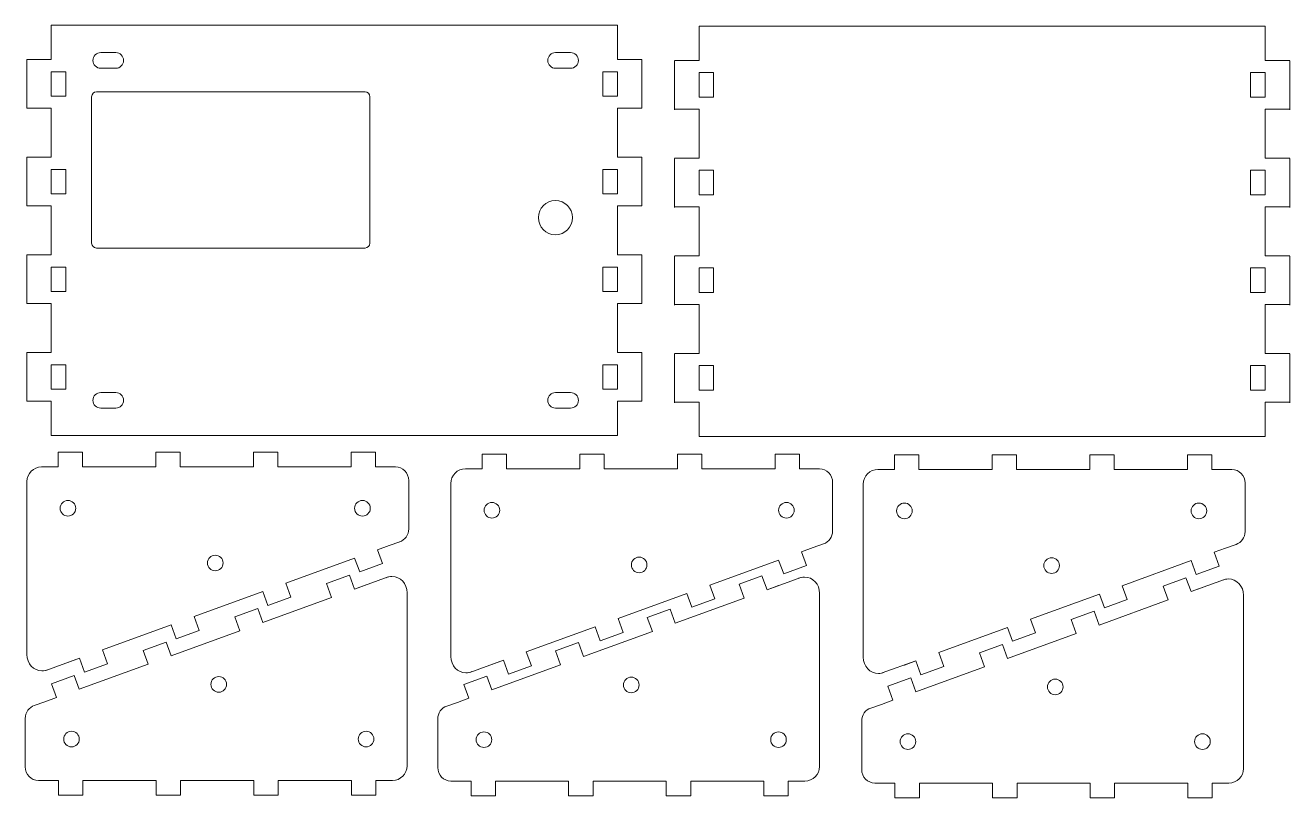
# Model space of a CAD drawing. Header units: centimetres. Extents: x -12.9 to 13, y -16.6 to 16.8.
# Drawn here: x -12.93 to 12.97, y -16.56 to -0.74 of the extents above; entities that cross this region are included whole.
import ezdxf

# ---------------------------------------------------------------- set-up
doc = ezdxf.new("R2010")
doc.units = ezdxf.units.CM
doc.header["$MEASUREMENT"] = 0
doc.layers.add('Layer 1', color=7, linetype='Continuous')

msp = doc.modelspace()

# ---------------------------------------------------------------- linework, layer by layer
at = {"layer": 'Layer 1', "color": 250, "lineweight": 20}
for points in [[(-12.40242, -2.19224), (-12.10242, -2.19224), (-12.10242, -1.69224), (-12.40242, -1.69224), (-12.40242, -2.19224)], [(-1.10242, -2.19224), (-0.80242, -2.19224), (-0.80242, -1.69224), (-1.10242, -1.69224), (-1.10242, -2.19224)], [(0.86543, -2.21224), (1.16543, -2.21224), (1.16543, -1.71224), (0.86543, -1.71224), (0.86543, -2.21224)], [(12.16543, -2.21224), (12.46543, -2.21224), (12.46543, -1.71224), (12.16543, -1.71224), (12.16543, -2.21224)], [(-12.40242, -4.19224), (-12.10242, -4.19224), (-12.10242, -3.69224), (-12.40242, -3.69224), (-12.40242, -4.19224)], [(-1.10242, -4.19224), (-0.80242, -4.19224), (-0.80242, -3.69224), (-1.10242, -3.69224), (-1.10242, -4.19224)], [(0.86543, -4.21224), (1.16543, -4.21224), (1.16543, -3.71224), (0.86543, -3.71224), (0.86543, -4.21224)], [(12.16543, -4.21224), (12.46543, -4.21224), (12.46543, -3.71224), (12.16543, -3.71224), (12.16543, -4.21224)], [(-12.40242, -6.19224), (-12.10242, -6.19224), (-12.10242, -5.69224), (-12.40242, -5.69224), (-12.40242, -6.19224)], [(-1.10242, -6.19224), (-0.80242, -6.19224), (-0.80242, -5.69224), (-1.10242, -5.69224), (-1.10242, -6.19224)], [(0.86543, -6.21224), (1.16543, -6.21224), (1.16543, -5.71224), (0.86543, -5.71224), (0.86543, -6.21224)], [(12.16543, -6.21224), (12.46543, -6.21224), (12.46543, -5.71224), (12.16543, -5.71224), (12.16543, -6.21224)], [(-12.40242, -8.19224), (-12.10242, -8.19224), (-12.10242, -7.69224), (-12.40242, -7.69224), (-12.40242, -8.19224)], [(-1.10242, -8.19224), (-0.80242, -8.19224), (-0.80242, -7.69224), (-1.10242, -7.69224), (-1.10242, -8.19224)], [(0.86543, -8.21224), (1.16543, -8.21224), (1.16543, -7.71224), (0.86543, -7.71224), (0.86543, -8.21224)], [(12.16543, -8.21224), (12.46543, -8.21224), (12.46543, -7.71224), (12.16543, -7.71224), (12.16543, -8.21224)]]:
    msp.add_lwpolyline(points, close=True, dxfattribs=at)
for centre, major_axis in [((-2.07523, -4.68019), (0, 0.35)), ((-8.97134, -14.23886), (0, 0.16)), ((-0.5225, -14.25136), (0, 0.16)), ((8.16194, -14.29136), (0, 0.16)), ((-11.98788, -15.35886), (0, 0.16)), ((-5.9548, -15.35886), (0, 0.16)), ((-3.53904, -15.37136), (0, 0.16)), ((2.49404, -15.37136), (0, 0.16)), ((5.1454, -15.41136), (0, 0.16)), ((11.17848, -15.41136), (0, 0.16))]:
    msp.add_ellipse(centre, major_axis=major_axis, ratio=1, dxfattribs=at)
for points, knots in [([(-12.40242, -1.44224), (-12.40242, -1.44224), (-12.40242, -0.74224), (-12.40242, -0.74224), (-12.40242, -0.74224), (-12.40242, -0.74224), (-0.80243, -0.74224), (-0.80243, -0.74224), (-0.80243, -0.74224), (-0.80243, -0.74224), (-0.80243, -1.44224), (-0.80243, -1.44224)], [0, 0, 0, 0, 0.25, 0.25, 0.25, 0.25, 0.5, 0.5, 0.5, 0.5, 1, 1, 1, 1]), ([(0.86543, -1.46224), (0.86543, -1.46224), (0.86543, -0.76224), (0.86543, -0.76224), (0.86543, -0.76224), (0.86543, -0.76224), (12.46542, -0.76224), (12.46542, -0.76224), (12.46542, -0.76224), (12.46542, -0.76224), (12.46542, -1.46224), (12.46542, -1.46224)], [0, 0, 0, 0, 0.25, 0.25, 0.25, 0.25, 0.5, 0.5, 0.5, 0.5, 1, 1, 1, 1]), ([(-11.38781, -1.62258), (-11.47618, -1.62258), (-11.54781, -1.55095), (-11.54781, -1.46258), (-11.54781, -1.46258), (-11.54781, -1.37421), (-11.47618, -1.30258), (-11.38781, -1.30258)], [0, 0, 0, 0, 0.33333333, 0.33333333, 0.33333333, 0.33333333, 1, 1, 1, 1]), ([(-11.08084, -1.30258), (-10.99247, -1.30258), (-10.92084, -1.37421), (-10.92084, -1.46258), (-10.92084, -1.46258), (-10.92084, -1.55095), (-10.99247, -1.62258), (-11.08084, -1.62258)], [0, 0, 0, 0, 0.33333333, 0.33333333, 0.33333333, 0.33333333, 1, 1, 1, 1]), ([(-2.07312, -1.62258), (-2.16149, -1.62258), (-2.23312, -1.55095), (-2.23312, -1.46258), (-2.23312, -1.46258), (-2.23312, -1.37421), (-2.16149, -1.30258), (-2.07312, -1.30258)], [0, 0, 0, 0, 0.33333333, 0.33333333, 0.33333333, 0.33333333, 1, 1, 1, 1]), ([(-1.76615, -1.30258), (-1.67778, -1.30258), (-1.60615, -1.37421), (-1.60615, -1.46258), (-1.60615, -1.46258), (-1.60615, -1.55095), (-1.67778, -1.62258), (-1.76615, -1.62258)], [0, 0, 0, 0, 0.33333333, 0.33333333, 0.33333333, 0.33333333, 1, 1, 1, 1]), ([(-11.47551, -2.10366), (-11.47551, -2.10366), (-5.97581, -2.10366), (-5.97581, -2.10366), (-5.97581, -2.10366), (-5.92072, -2.10366), (-5.87566, -2.14872), (-5.87566, -2.20381), (-5.87566, -2.20381), (-5.87566, -2.20381), (-5.87566, -5.20351), (-5.87566, -5.20351), (-5.87566, -5.20351), (-5.87566, -5.2586), (-5.92072, -5.30366), (-5.97581, -5.30366), (-5.97581, -5.30366), (-5.97581, -5.30366), (-11.47551, -5.30366), (-11.47551, -5.30366), (-11.47551, -5.30366), (-11.5306, -5.30366), (-11.57566, -5.2586), (-11.57566, -5.20351), (-11.57566, -5.20351), (-11.57566, -5.20351), (-11.57566, -2.20381), (-11.57566, -2.20381), (-11.57566, -2.20381), (-11.57566, -2.14872), (-11.5306, -2.10366), (-11.47551, -2.10366)], [0, 0, 0, 0, 0.11111111, 0.11111111, 0.11111111, 0.11111111, 0.22222222, 0.22222222, 0.22222222, 0.22222222, 0.33333333, 0.33333333, 0.33333333, 0.33333333, 0.44444444, 0.44444444, 0.44444444, 0.44444444, 0.55555556, 0.55555556, 0.55555556, 0.55555556, 0.66666667, 0.66666667, 0.66666667, 0.66666667, 0.77777778, 0.77777778, 0.77777778, 0.77777778, 1, 1, 1, 1]), ([(-11.38779, -8.58238), (-11.47616, -8.58238), (-11.54779, -8.51075), (-11.54779, -8.42238), (-11.54779, -8.42238), (-11.54779, -8.33401), (-11.47616, -8.26238), (-11.38779, -8.26238)], [0, 0, 0, 0, 0.33333333, 0.33333333, 0.33333333, 0.33333333, 1, 1, 1, 1]), ([(-11.08082, -8.26238), (-10.99245, -8.26238), (-10.92082, -8.33401), (-10.92082, -8.42238), (-10.92082, -8.42238), (-10.92082, -8.51075), (-10.99245, -8.58238), (-11.08082, -8.58238)], [0, 0, 0, 0, 0.33333333, 0.33333333, 0.33333333, 0.33333333, 1, 1, 1, 1]), ([(-2.07312, -8.58238), (-2.16149, -8.58238), (-2.23312, -8.51075), (-2.23312, -8.42238), (-2.23312, -8.42238), (-2.23312, -8.33401), (-2.16149, -8.26238), (-2.07312, -8.26238)], [0, 0, 0, 0, 0.33333333, 0.33333333, 0.33333333, 0.33333333, 1, 1, 1, 1]), ([(-1.76615, -8.26238), (-1.67778, -8.26238), (-1.60615, -8.33401), (-1.60615, -8.42238), (-1.60615, -8.42238), (-1.60615, -8.51075), (-1.67778, -8.58238), (-1.76615, -8.58238)], [0, 0, 0, 0, 0.33333333, 0.33333333, 0.33333333, 0.33333333, 1, 1, 1, 1]), ([(-0.80243, -8.44224), (-0.80243, -8.44224), (-0.80243, -9.14224), (-0.80243, -9.14224), (-0.80243, -9.14224), (-0.80243, -9.14224), (-12.40242, -9.14224), (-12.40242, -9.14224), (-12.40242, -9.14224), (-12.40242, -9.14224), (-12.40242, -8.44224), (-12.40242, -8.44224)], [0, 0, 0, 0, 0.25, 0.25, 0.25, 0.25, 0.5, 0.5, 0.5, 0.5, 1, 1, 1, 1]), ([(12.46542, -8.46224), (12.46542, -8.46224), (12.46542, -9.16224), (12.46542, -9.16224), (12.46542, -9.16224), (12.46542, -9.16224), (0.86543, -9.16224), (0.86543, -9.16224), (0.86543, -9.16224), (0.86543, -9.16224), (0.86543, -8.46224), (0.86543, -8.46224)], [0, 0, 0, 0, 0.25, 0.25, 0.25, 0.25, 0.5, 0.5, 0.5, 0.5, 1, 1, 1, 1]), ([(-12.90241, -13.49032), (-12.90241, -13.49032), (-12.90241, -10.08484), (-12.90241, -10.08484), (-12.90241, -10.08484), (-12.90241, -9.91984), (-12.76741, -9.78484), (-12.60241, -9.78484), (-12.60241, -9.78484), (-12.60241, -9.78484), (-12.26214, -9.78484), (-12.26214, -9.78484)], [0, 0, 0, 0, 0.25, 0.25, 0.25, 0.25, 0.5, 0.5, 0.5, 0.5, 1, 1, 1, 1]), ([(-5.51363, -9.78551), (-5.51363, -9.78551), (-5.35041, -9.78551), (-5.35041, -9.78551), (-5.35041, -9.78551), (-5.20226, -9.78551), (-5.08105, -9.91077), (-5.08105, -10.06384), (-5.08105, -10.06384), (-5.08105, -10.06384), (-5.08105, -11.05718), (-5.08105, -11.05718), (-5.08105, -11.05718), (-5.08105, -11.17989), (-5.15895, -11.28472), (-5.26616, -11.32148)], [0, 0, 0, 0, 0.2, 0.2, 0.2, 0.2, 0.4, 0.4, 0.4, 0.4, 0.6, 0.6, 0.6, 0.6, 1, 1, 1, 1]), ([(-4.21797, -13.53032), (-4.21797, -13.53032), (-4.21797, -10.12484), (-4.21797, -10.12484), (-4.21797, -10.12484), (-4.21797, -9.95984), (-4.08297, -9.82484), (-3.91797, -9.82484), (-3.91797, -9.82484), (-3.91797, -9.82484), (-3.5777, -9.82484), (-3.5777, -9.82484)], [0, 0, 0, 0, 0.25, 0.25, 0.25, 0.25, 0.5, 0.5, 0.5, 0.5, 1, 1, 1, 1]), ([(3.17081, -9.82551), (3.17081, -9.82551), (3.33403, -9.82551), (3.33403, -9.82551), (3.33403, -9.82551), (3.48218, -9.82551), (3.60339, -9.95077), (3.60339, -10.10384), (3.60339, -10.10384), (3.60339, -10.10384), (3.60339, -11.09718), (3.60339, -11.09718), (3.60339, -11.09718), (3.60339, -11.21989), (3.52549, -11.32472), (3.41828, -11.36148)], [0, 0, 0, 0, 0.2, 0.2, 0.2, 0.2, 0.4, 0.4, 0.4, 0.4, 0.6, 0.6, 0.6, 0.6, 1, 1, 1, 1]), ([(4.23087, -13.54282), (4.23087, -13.54282), (4.23087, -10.13734), (4.23087, -10.13734), (4.23087, -10.13734), (4.23087, -9.97234), (4.36587, -9.83734), (4.53087, -9.83734), (4.53087, -9.83734), (4.53087, -9.83734), (4.87114, -9.83734), (4.87114, -9.83734)], [0, 0, 0, 0, 0.25, 0.25, 0.25, 0.25, 0.5, 0.5, 0.5, 0.5, 1, 1, 1, 1]), ([(11.61965, -9.83801), (11.61965, -9.83801), (11.78287, -9.83801), (11.78287, -9.83801), (11.78287, -9.83801), (11.93102, -9.83801), (12.05223, -9.96327), (12.05223, -10.11634), (12.05223, -10.11634), (12.05223, -10.11634), (12.05223, -11.10968), (12.05223, -11.10968), (12.05223, -11.10968), (12.05223, -11.23239), (11.97433, -11.33722), (11.86712, -11.37398)], [0, 0, 0, 0, 0.2, 0.2, 0.2, 0.2, 0.4, 0.4, 0.4, 0.4, 0.6, 0.6, 0.6, 0.6, 1, 1, 1, 1]), ([(-12.06099, -10.79326), (-12.14936, -10.79326), (-12.22099, -10.72163), (-12.22099, -10.63326), (-12.22099, -10.63326), (-12.22099, -10.54489), (-12.14936, -10.47326), (-12.06099, -10.47326), (-12.06099, -10.47326), (-11.97262, -10.47326), (-11.90099, -10.54489), (-11.90099, -10.63326), (-11.90099, -10.63326), (-11.90099, -10.72163), (-11.97262, -10.79326), (-12.06099, -10.79326)], [0, 0, 0, 0, 0.2, 0.2, 0.2, 0.2, 0.4, 0.4, 0.4, 0.4, 0.6, 0.6, 0.6, 0.6, 1, 1, 1, 1]), ([(-6.02791, -10.79326), (-6.11628, -10.79326), (-6.18791, -10.72163), (-6.18791, -10.63326), (-6.18791, -10.63326), (-6.18791, -10.54489), (-6.11628, -10.47326), (-6.02791, -10.47326), (-6.02791, -10.47326), (-5.93954, -10.47326), (-5.86791, -10.54489), (-5.86791, -10.63326), (-5.86791, -10.63326), (-5.86791, -10.72163), (-5.93954, -10.79326), (-6.02791, -10.79326)], [0, 0, 0, 0, 0.2, 0.2, 0.2, 0.2, 0.4, 0.4, 0.4, 0.4, 0.6, 0.6, 0.6, 0.6, 1, 1, 1, 1]), ([(-3.37655, -10.83326), (-3.46492, -10.83326), (-3.53655, -10.76163), (-3.53655, -10.67326), (-3.53655, -10.67326), (-3.53655, -10.58489), (-3.46492, -10.51326), (-3.37655, -10.51326), (-3.37655, -10.51326), (-3.28818, -10.51326), (-3.21655, -10.58489), (-3.21655, -10.67326), (-3.21655, -10.67326), (-3.21655, -10.76163), (-3.28818, -10.83326), (-3.37655, -10.83326)], [0, 0, 0, 0, 0.2, 0.2, 0.2, 0.2, 0.4, 0.4, 0.4, 0.4, 0.6, 0.6, 0.6, 0.6, 1, 1, 1, 1]), ([(2.65653, -10.83326), (2.56816, -10.83326), (2.49653, -10.76163), (2.49653, -10.67326), (2.49653, -10.67326), (2.49653, -10.58489), (2.56816, -10.51326), (2.65653, -10.51326), (2.65653, -10.51326), (2.7449, -10.51326), (2.81653, -10.58489), (2.81653, -10.67326), (2.81653, -10.67326), (2.81653, -10.76163), (2.7449, -10.83326), (2.65653, -10.83326)], [0, 0, 0, 0, 0.2, 0.2, 0.2, 0.2, 0.4, 0.4, 0.4, 0.4, 0.6, 0.6, 0.6, 0.6, 1, 1, 1, 1]), ([(5.07229, -10.84576), (4.98392, -10.84576), (4.91229, -10.77413), (4.91229, -10.68576), (4.91229, -10.68576), (4.91229, -10.59739), (4.98392, -10.52576), (5.07229, -10.52576), (5.07229, -10.52576), (5.16066, -10.52576), (5.23229, -10.59739), (5.23229, -10.68576), (5.23229, -10.68576), (5.23229, -10.77413), (5.16066, -10.84576), (5.07229, -10.84576)], [0, 0, 0, 0, 0.2, 0.2, 0.2, 0.2, 0.4, 0.4, 0.4, 0.4, 0.6, 0.6, 0.6, 0.6, 1, 1, 1, 1]), ([(11.10537, -10.84576), (11.017, -10.84576), (10.94537, -10.77413), (10.94537, -10.68576), (10.94537, -10.68576), (10.94537, -10.59739), (11.017, -10.52576), (11.10537, -10.52576), (11.10537, -10.52576), (11.19374, -10.52576), (11.26537, -10.59739), (11.26537, -10.68576), (11.26537, -10.68576), (11.26537, -10.77413), (11.19374, -10.84576), (11.10537, -10.84576)], [0, 0, 0, 0, 0.2, 0.2, 0.2, 0.2, 0.4, 0.4, 0.4, 0.4, 0.6, 0.6, 0.6, 0.6, 1, 1, 1, 1]), ([(-9.04445, -11.91326), (-9.13282, -11.91326), (-9.20445, -11.84163), (-9.20445, -11.75326), (-9.20445, -11.75326), (-9.20445, -11.66489), (-9.13282, -11.59326), (-9.04445, -11.59326), (-9.04445, -11.59326), (-8.95608, -11.59326), (-8.88445, -11.66489), (-8.88445, -11.75326), (-8.88445, -11.75326), (-8.88445, -11.84163), (-8.95608, -11.91326), (-9.04445, -11.91326)], [0, 0, 0, 0, 0.2, 0.2, 0.2, 0.2, 0.4, 0.4, 0.4, 0.4, 0.6, 0.6, 0.6, 0.6, 1, 1, 1, 1]), ([(-0.36001, -11.95326), (-0.44838, -11.95326), (-0.52001, -11.88163), (-0.52001, -11.79326), (-0.52001, -11.79326), (-0.52001, -11.70489), (-0.44838, -11.63326), (-0.36001, -11.63326), (-0.36001, -11.63326), (-0.27164, -11.63326), (-0.20001, -11.70489), (-0.20001, -11.79326), (-0.20001, -11.79326), (-0.20001, -11.88163), (-0.27164, -11.95326), (-0.36001, -11.95326)], [0, 0, 0, 0, 0.2, 0.2, 0.2, 0.2, 0.4, 0.4, 0.4, 0.4, 0.6, 0.6, 0.6, 0.6, 1, 1, 1, 1]), ([(8.08883, -11.96576), (8.00046, -11.96576), (7.92883, -11.89413), (7.92883, -11.80576), (7.92883, -11.80576), (7.92883, -11.71739), (8.00046, -11.64576), (8.08883, -11.64576), (8.08883, -11.64576), (8.1772, -11.64576), (8.24883, -11.71739), (8.24883, -11.80576), (8.24883, -11.80576), (8.24883, -11.89413), (8.1772, -11.96576), (8.08883, -11.96576)], [0, 0, 0, 0, 0.2, 0.2, 0.2, 0.2, 0.4, 0.4, 0.4, 0.4, 0.6, 0.6, 0.6, 0.6, 1, 1, 1, 1]), ([(-5.5432, -12.05407), (-5.50633, -12.03743), (-5.46583, -12.02823), (-5.42334, -12.02823), (-5.42334, -12.02823), (-5.25214, -12.02823), (-5.11336, -12.17748), (-5.11336, -12.3616), (-5.11336, -12.3616), (-5.11336, -12.36288), (-5.11337, -12.36416), (-5.11338, -12.36543)], [0, 0, 0, 0, 0.25, 0.25, 0.25, 0.25, 0.5, 0.5, 0.5, 0.5, 1, 1, 1, 1]), ([(2.90564, -12.06657), (2.94251, -12.04993), (2.98301, -12.04073), (3.0255, -12.04073), (3.0255, -12.04073), (3.1967, -12.04073), (3.33548, -12.18998), (3.33548, -12.3741), (3.33548, -12.3741), (3.33548, -12.37538), (3.33547, -12.37666), (3.33546, -12.37793)], [0, 0, 0, 0, 0.25, 0.25, 0.25, 0.25, 0.5, 0.5, 0.5, 0.5, 1, 1, 1, 1]), ([(11.59008, -12.10657), (11.62695, -12.08993), (11.66745, -12.08073), (11.70994, -12.08073), (11.70994, -12.08073), (11.88114, -12.08073), (12.01992, -12.22998), (12.01992, -12.4141), (12.01992, -12.4141), (12.01992, -12.41538), (12.01991, -12.41666), (12.0199, -12.41793)], [0, 0, 0, 0, 0.25, 0.25, 0.25, 0.25, 0.5, 0.5, 0.5, 0.5, 1, 1, 1, 1]), ([(-5.11338, -12.5018), (-5.11338, -12.5018), (-5.11338, -15.90728), (-5.11338, -15.90728), (-5.11338, -15.90728), (-5.11338, -16.07228), (-5.24838, -16.20728), (-5.41338, -16.20728), (-5.41338, -16.20728), (-5.41338, -16.20728), (-5.75365, -16.20728), (-5.75365, -16.20728)], [0, 0, 0, 0, 0.25, 0.25, 0.25, 0.25, 0.5, 0.5, 0.5, 0.5, 1, 1, 1, 1]), ([(3.33546, -12.5143), (3.33546, -12.5143), (3.33546, -15.91978), (3.33546, -15.91978), (3.33546, -15.91978), (3.33546, -16.08478), (3.20046, -16.21978), (3.03546, -16.21978), (3.03546, -16.21978), (3.03546, -16.21978), (2.69519, -16.21978), (2.69519, -16.21978)], [0, 0, 0, 0, 0.25, 0.25, 0.25, 0.25, 0.5, 0.5, 0.5, 0.5, 1, 1, 1, 1]), ([(12.0199, -12.5543), (12.0199, -12.5543), (12.0199, -15.95978), (12.0199, -15.95978), (12.0199, -15.95978), (12.0199, -16.12478), (11.8849, -16.25978), (11.7199, -16.25978), (11.7199, -16.25978), (11.7199, -16.25978), (11.37963, -16.25978), (11.37963, -16.25978)], [0, 0, 0, 0, 0.25, 0.25, 0.25, 0.25, 0.5, 0.5, 0.5, 0.5, 1, 1, 1, 1]), ([(-12.47259, -13.93805), (-12.50946, -13.95469), (-12.54996, -13.96389), (-12.59245, -13.96389), (-12.59245, -13.96389), (-12.76365, -13.96389), (-12.90243, -13.81464), (-12.90243, -13.63052), (-12.90243, -13.63052), (-12.90243, -13.62924), (-12.90242, -13.62796), (-12.90241, -13.62669)], [0, 0, 0, 0, 0.25, 0.25, 0.25, 0.25, 0.5, 0.5, 0.5, 0.5, 1, 1, 1, 1]), ([(-3.78815, -13.97805), (-3.82502, -13.99469), (-3.86552, -14.00389), (-3.90801, -14.00389), (-3.90801, -14.00389), (-4.07921, -14.00389), (-4.21799, -13.85464), (-4.21799, -13.67052), (-4.21799, -13.67052), (-4.21799, -13.66924), (-4.21798, -13.66796), (-4.21797, -13.66669)], [0, 0, 0, 0, 0.25, 0.25, 0.25, 0.25, 0.5, 0.5, 0.5, 0.5, 1, 1, 1, 1]), ([(4.66069, -13.99055), (4.62382, -14.00719), (4.58332, -14.01639), (4.54083, -14.01639), (4.54083, -14.01639), (4.36963, -14.01639), (4.23085, -13.86714), (4.23085, -13.68302), (4.23085, -13.68302), (4.23085, -13.68174), (4.23086, -13.68046), (4.23087, -13.67919)], [0, 0, 0, 0, 0.25, 0.25, 0.25, 0.25, 0.5, 0.5, 0.5, 0.5, 1, 1, 1, 1]), ([(-12.50216, -16.20661), (-12.50216, -16.20661), (-12.66538, -16.20661), (-12.66538, -16.20661), (-12.66538, -16.20661), (-12.81353, -16.20661), (-12.93474, -16.08135), (-12.93474, -15.92828), (-12.93474, -15.92828), (-12.93474, -15.92828), (-12.93474, -14.93494), (-12.93474, -14.93494), (-12.93474, -14.93494), (-12.93474, -14.81223), (-12.85684, -14.7074), (-12.74963, -14.67064)], [0, 0, 0, 0, 0.2, 0.2, 0.2, 0.2, 0.4, 0.4, 0.4, 0.4, 0.6, 0.6, 0.6, 0.6, 1, 1, 1, 1]), ([(-4.05332, -16.21911), (-4.05332, -16.21911), (-4.21654, -16.21911), (-4.21654, -16.21911), (-4.21654, -16.21911), (-4.36469, -16.21911), (-4.4859, -16.09385), (-4.4859, -15.94078), (-4.4859, -15.94078), (-4.4859, -15.94078), (-4.4859, -14.94744), (-4.4859, -14.94744), (-4.4859, -14.94744), (-4.4859, -14.82473), (-4.408, -14.7199), (-4.30079, -14.68314)], [0, 0, 0, 0, 0.2, 0.2, 0.2, 0.2, 0.4, 0.4, 0.4, 0.4, 0.6, 0.6, 0.6, 0.6, 1, 1, 1, 1]), ([(4.63112, -16.25911), (4.63112, -16.25911), (4.4679, -16.25911), (4.4679, -16.25911), (4.4679, -16.25911), (4.31975, -16.25911), (4.19854, -16.13385), (4.19854, -15.98078), (4.19854, -15.98078), (4.19854, -15.98078), (4.19854, -14.98744), (4.19854, -14.98744), (4.19854, -14.98744), (4.19854, -14.86473), (4.27644, -14.7599), (4.38365, -14.72314)], [0, 0, 0, 0, 0.2, 0.2, 0.2, 0.2, 0.4, 0.4, 0.4, 0.4, 0.6, 0.6, 0.6, 0.6, 1, 1, 1, 1])]:
    msp.add_open_spline(points, degree=3, knots=knots, dxfattribs=at)
for points in [[(-12.90243, -2.44224), (-12.90243, -2.44224), (-12.90243, -1.44224), (-12.90243, -1.44224)], [(-12.90243, -1.44224), (-12.90243, -1.44224), (-12.40242, -1.44224), (-12.40242, -1.44224)], [(-11.38781, -1.30258), (-11.38781, -1.30258), (-11.08084, -1.30258), (-11.08084, -1.30258)], [(-2.07312, -1.30258), (-2.07312, -1.30258), (-1.76615, -1.30258), (-1.76615, -1.30258)], [(-0.80243, -1.44224), (-0.80243, -1.44224), (-0.30243, -1.44224), (-0.30243, -1.44224)], [(-0.30243, -1.44224), (-0.30243, -1.44224), (-0.30243, -2.44224), (-0.30243, -2.44224)], [(0.36542, -1.46224), (0.36542, -1.46224), (0.86543, -1.46224), (0.86543, -1.46224)], [(0.36542, -2.47224), (0.36542, -2.47224), (0.36542, -1.47224), (0.36542, -1.47224)], [(12.46542, -1.46224), (12.46542, -1.46224), (12.96542, -1.46224), (12.96542, -1.46224)], [(12.96542, -1.47224), (12.96542, -1.47224), (12.96542, -2.47224), (12.96542, -2.47224)], [(-11.38781, -1.62258), (-11.38781, -1.62258), (-11.08084, -1.62258), (-11.08084, -1.62258)], [(-2.07312, -1.62258), (-2.07312, -1.62258), (-1.76615, -1.62258), (-1.76615, -1.62258)], [(-12.90243, -2.44224), (-12.90243, -2.44224), (-12.40242, -2.44224), (-12.40242, -2.44224)], [(-12.40242, -3.44224), (-12.40242, -3.44224), (-12.40242, -2.44224), (-12.40242, -2.44224)], [(-0.80243, -2.44224), (-0.80243, -2.44224), (-0.80243, -3.44224), (-0.80243, -3.44224)], [(-0.80243, -2.44224), (-0.80243, -2.44224), (-0.30243, -2.44224), (-0.30243, -2.44224)], [(0.36542, -2.46224), (0.36542, -2.46224), (0.86543, -2.46224), (0.86543, -2.46224)], [(0.86543, -3.46224), (0.86543, -3.46224), (0.86543, -2.46224), (0.86543, -2.46224)], [(12.46542, -2.46224), (12.46542, -2.46224), (12.46542, -3.46224), (12.46542, -3.46224)], [(12.46542, -2.46224), (12.46542, -2.46224), (12.96542, -2.46224), (12.96542, -2.46224)], [(-12.90243, -4.44224), (-12.90243, -4.44224), (-12.90243, -3.44224), (-12.90243, -3.44224)], [(-12.90243, -3.44224), (-12.90243, -3.44224), (-12.40242, -3.44224), (-12.40242, -3.44224)], [(-0.80243, -3.44224), (-0.80243, -3.44224), (-0.30243, -3.44224), (-0.30243, -3.44224)], [(-0.30243, -3.44224), (-0.30243, -3.44224), (-0.30243, -4.44224), (-0.30243, -4.44224)], [(0.36542, -3.46224), (0.36542, -3.46224), (0.86543, -3.46224), (0.86543, -3.46224)], [(0.36542, -4.47224), (0.36542, -4.47224), (0.36542, -3.47224), (0.36542, -3.47224)], [(12.46542, -3.46224), (12.46542, -3.46224), (12.96542, -3.46224), (12.96542, -3.46224)], [(12.96542, -3.47224), (12.96542, -3.47224), (12.96542, -4.47224), (12.96542, -4.47224)], [(-12.90243, -4.44224), (-12.90243, -4.44224), (-12.40242, -4.44224), (-12.40242, -4.44224)], [(-12.40242, -5.44224), (-12.40242, -5.44224), (-12.40242, -4.44224), (-12.40242, -4.44224)], [(-0.80243, -4.44224), (-0.80243, -4.44224), (-0.80243, -5.44224), (-0.80243, -5.44224)], [(-0.80243, -4.44224), (-0.80243, -4.44224), (-0.30243, -4.44224), (-0.30243, -4.44224)], [(0.36542, -4.46224), (0.36542, -4.46224), (0.86543, -4.46224), (0.86543, -4.46224)], [(0.86543, -5.46224), (0.86543, -5.46224), (0.86543, -4.46224), (0.86543, -4.46224)], [(12.46542, -4.46224), (12.46542, -4.46224), (12.46542, -5.46224), (12.46542, -5.46224)], [(12.46542, -4.46224), (12.46542, -4.46224), (12.96542, -4.46224), (12.96542, -4.46224)], [(-12.90243, -6.44224), (-12.90243, -6.44224), (-12.90243, -5.44224), (-12.90243, -5.44224)], [(-12.90243, -5.44224), (-12.90243, -5.44224), (-12.40242, -5.44224), (-12.40242, -5.44224)], [(-0.80243, -5.44224), (-0.80243, -5.44224), (-0.30243, -5.44224), (-0.30243, -5.44224)], [(-0.30243, -5.44224), (-0.30243, -5.44224), (-0.30243, -6.44224), (-0.30243, -6.44224)], [(0.36542, -5.46224), (0.36542, -5.46224), (0.86543, -5.46224), (0.86543, -5.46224)], [(0.36542, -6.47224), (0.36542, -6.47224), (0.36542, -5.47224), (0.36542, -5.47224)], [(12.46542, -5.46224), (12.46542, -5.46224), (12.96542, -5.46224), (12.96542, -5.46224)], [(12.96542, -5.47224), (12.96542, -5.47224), (12.96542, -6.47224), (12.96542, -6.47224)], [(-12.90243, -6.44224), (-12.90243, -6.44224), (-12.40242, -6.44224), (-12.40242, -6.44224)], [(-12.40242, -7.44224), (-12.40242, -7.44224), (-12.40242, -6.44224), (-12.40242, -6.44224)], [(-0.80243, -6.44224), (-0.80243, -6.44224), (-0.80243, -7.44224), (-0.80243, -7.44224)], [(-0.80243, -6.44224), (-0.80243, -6.44224), (-0.30243, -6.44224), (-0.30243, -6.44224)], [(0.36542, -6.46224), (0.36542, -6.46224), (0.86543, -6.46224), (0.86543, -6.46224)], [(0.86543, -7.46224), (0.86543, -7.46224), (0.86543, -6.46224), (0.86543, -6.46224)], [(12.46542, -6.46224), (12.46542, -6.46224), (12.46542, -7.46224), (12.46542, -7.46224)], [(12.46542, -6.46224), (12.46542, -6.46224), (12.96542, -6.46224), (12.96542, -6.46224)], [(-12.90243, -8.44224), (-12.90243, -8.44224), (-12.90243, -7.44224), (-12.90243, -7.44224)], [(-12.90243, -7.44224), (-12.90243, -7.44224), (-12.40242, -7.44224), (-12.40242, -7.44224)], [(-0.80243, -7.44224), (-0.80243, -7.44224), (-0.30243, -7.44224), (-0.30243, -7.44224)], [(-0.30243, -7.44224), (-0.30243, -7.44224), (-0.30243, -8.44224), (-0.30243, -8.44224)], [(0.36542, -7.46224), (0.36542, -7.46224), (0.86543, -7.46224), (0.86543, -7.46224)], [(0.36542, -8.47224), (0.36542, -8.47224), (0.36542, -7.47224), (0.36542, -7.47224)], [(12.46542, -7.46224), (12.46542, -7.46224), (12.96542, -7.46224), (12.96542, -7.46224)], [(12.96542, -7.47224), (12.96542, -7.47224), (12.96542, -8.47224), (12.96542, -8.47224)], [(-11.38779, -8.26238), (-11.38779, -8.26238), (-11.08082, -8.26238), (-11.08082, -8.26238)], [(-2.07312, -8.26238), (-2.07312, -8.26238), (-1.76615, -8.26238), (-1.76615, -8.26238)], [(-12.90243, -8.44224), (-12.90243, -8.44224), (-12.40242, -8.44224), (-12.40242, -8.44224)], [(-0.80243, -8.44224), (-0.80243, -8.44224), (-0.30243, -8.44224), (-0.30243, -8.44224)], [(0.36542, -8.46224), (0.36542, -8.46224), (0.86543, -8.46224), (0.86543, -8.46224)], [(12.46542, -8.46224), (12.46542, -8.46224), (12.96542, -8.46224), (12.96542, -8.46224)], [(-11.38779, -8.58238), (-11.38779, -8.58238), (-11.08082, -8.58238), (-11.08082, -8.58238)], [(-2.07312, -8.58238), (-2.07312, -8.58238), (-1.76615, -8.58238), (-1.76615, -8.58238)], [(-12.26214, -9.78484), (-12.26214, -9.78484), (-12.26214, -9.48484), (-12.26214, -9.48484)], [(-12.26214, -9.48484), (-12.26214, -9.48484), (-11.76214, -9.48484), (-11.76214, -9.48484)], [(-11.76214, -9.48484), (-11.76214, -9.48484), (-11.76214, -9.78484), (-11.76214, -9.78484)], [(-10.26214, -9.78484), (-10.26214, -9.78484), (-10.26214, -9.48484), (-10.26214, -9.48484)], [(-10.26214, -9.48484), (-10.26214, -9.48484), (-9.76214, -9.48484), (-9.76214, -9.48484)], [(-9.76214, -9.48484), (-9.76214, -9.48484), (-9.76214, -9.78484), (-9.76214, -9.78484)], [(-8.26214, -9.78484), (-8.26214, -9.78484), (-8.26214, -9.48484), (-8.26214, -9.48484)], [(-8.26214, -9.48484), (-8.26214, -9.48484), (-7.76214, -9.48484), (-7.76214, -9.48484)], [(-7.76214, -9.48484), (-7.76214, -9.48484), (-7.76214, -9.78484), (-7.76214, -9.78484)], [(-6.26214, -9.78484), (-6.26214, -9.78484), (-6.26214, -9.48484), (-6.26214, -9.48484)], [(-6.26214, -9.48484), (-6.26214, -9.48484), (-5.76214, -9.48484), (-5.76214, -9.48484)], [(-5.76214, -9.48484), (-5.76214, -9.48484), (-5.76214, -9.78484), (-5.76214, -9.78484)], [(-3.5777, -9.82484), (-3.5777, -9.82484), (-3.5777, -9.52484), (-3.5777, -9.52484)], [(-3.5777, -9.52484), (-3.5777, -9.52484), (-3.0777, -9.52484), (-3.0777, -9.52484)], [(-3.0777, -9.52484), (-3.0777, -9.52484), (-3.0777, -9.82484), (-3.0777, -9.82484)], [(-1.5777, -9.82484), (-1.5777, -9.82484), (-1.5777, -9.52484), (-1.5777, -9.52484)], [(-1.5777, -9.52484), (-1.5777, -9.52484), (-1.0777, -9.52484), (-1.0777, -9.52484)], [(-1.0777, -9.52484), (-1.0777, -9.52484), (-1.0777, -9.82484), (-1.0777, -9.82484)], [(0.4223, -9.82484), (0.4223, -9.82484), (0.4223, -9.52484), (0.4223, -9.52484)], [(0.4223, -9.52484), (0.4223, -9.52484), (0.9223, -9.52484), (0.9223, -9.52484)], [(0.9223, -9.52484), (0.9223, -9.52484), (0.9223, -9.82484), (0.9223, -9.82484)], [(2.4223, -9.82484), (2.4223, -9.82484), (2.4223, -9.52484), (2.4223, -9.52484)], [(2.4223, -9.52484), (2.4223, -9.52484), (2.9223, -9.52484), (2.9223, -9.52484)], [(2.9223, -9.52484), (2.9223, -9.52484), (2.9223, -9.82484), (2.9223, -9.82484)], [(4.87114, -9.83734), (4.87114, -9.83734), (4.87114, -9.53734), (4.87114, -9.53734)], [(4.87114, -9.53734), (4.87114, -9.53734), (5.37114, -9.53734), (5.37114, -9.53734)], [(5.37114, -9.53734), (5.37114, -9.53734), (5.37114, -9.83734), (5.37114, -9.83734)], [(6.87114, -9.83734), (6.87114, -9.83734), (6.87114, -9.53734), (6.87114, -9.53734)], [(6.87114, -9.53734), (6.87114, -9.53734), (7.37114, -9.53734), (7.37114, -9.53734)], [(7.37114, -9.53734), (7.37114, -9.53734), (7.37114, -9.83734), (7.37114, -9.83734)], [(8.87114, -9.83734), (8.87114, -9.83734), (8.87114, -9.53734), (8.87114, -9.53734)], [(8.87114, -9.53734), (8.87114, -9.53734), (9.37114, -9.53734), (9.37114, -9.53734)], [(9.37114, -9.53734), (9.37114, -9.53734), (9.37114, -9.83734), (9.37114, -9.83734)], [(10.87114, -9.83734), (10.87114, -9.83734), (10.87114, -9.53734), (10.87114, -9.53734)], [(10.87114, -9.53734), (10.87114, -9.53734), (11.37114, -9.53734), (11.37114, -9.53734)], [(11.37114, -9.53734), (11.37114, -9.53734), (11.37114, -9.83734), (11.37114, -9.83734)], [(-12.51214, -9.78262), (-12.51214, -9.78262), (-12.51214, -9.78484), (-12.51214, -9.78484)], [(-10.26214, -9.78484), (-10.26214, -9.78484), (-11.76214, -9.78484), (-11.76214, -9.78484)], [(-11.51214, -9.78262), (-11.51214, -9.78262), (-11.51214, -9.78484), (-11.51214, -9.78484)], [(-10.51214, -9.78262), (-10.51214, -9.78262), (-10.51214, -9.78484), (-10.51214, -9.78484)], [(-8.26214, -9.78484), (-8.26214, -9.78484), (-9.76214, -9.78484), (-9.76214, -9.78484)], [(-9.51214, -9.78262), (-9.51214, -9.78262), (-9.51214, -9.78484), (-9.51214, -9.78484)], [(-8.51214, -9.78262), (-8.51214, -9.78262), (-8.51214, -9.78484), (-8.51214, -9.78484)], [(-6.26214, -9.78484), (-6.26214, -9.78484), (-7.76214, -9.78484), (-7.76214, -9.78484)], [(-7.51214, -9.78262), (-7.51214, -9.78262), (-7.51214, -9.78484), (-7.51214, -9.78484)], [(-6.51214, -9.78262), (-6.51214, -9.78262), (-6.51214, -9.78484), (-6.51214, -9.78484)], [(-5.51214, -9.78484), (-5.51214, -9.78484), (-5.76214, -9.78484), (-5.76214, -9.78484)], [(-5.51214, -9.78262), (-5.51214, -9.78262), (-5.51214, -9.78484), (-5.51214, -9.78484)], [(-3.8277, -9.82262), (-3.8277, -9.82262), (-3.8277, -9.82484), (-3.8277, -9.82484)], [(-1.5777, -9.82484), (-1.5777, -9.82484), (-3.0777, -9.82484), (-3.0777, -9.82484)], [(-2.8277, -9.82262), (-2.8277, -9.82262), (-2.8277, -9.82484), (-2.8277, -9.82484)], [(-1.8277, -9.82262), (-1.8277, -9.82262), (-1.8277, -9.82484), (-1.8277, -9.82484)], [(0.4223, -9.82484), (0.4223, -9.82484), (-1.0777, -9.82484), (-1.0777, -9.82484)], [(-0.8277, -9.82262), (-0.8277, -9.82262), (-0.8277, -9.82484), (-0.8277, -9.82484)], [(0.1723, -9.82262), (0.1723, -9.82262), (0.1723, -9.82484), (0.1723, -9.82484)], [(2.4223, -9.82484), (2.4223, -9.82484), (0.9223, -9.82484), (0.9223, -9.82484)], [(1.1723, -9.82262), (1.1723, -9.82262), (1.1723, -9.82484), (1.1723, -9.82484)], [(2.1723, -9.82262), (2.1723, -9.82262), (2.1723, -9.82484), (2.1723, -9.82484)], [(3.1723, -9.82484), (3.1723, -9.82484), (2.9223, -9.82484), (2.9223, -9.82484)], [(3.1723, -9.82262), (3.1723, -9.82262), (3.1723, -9.82484), (3.1723, -9.82484)], [(4.62114, -9.83512), (4.62114, -9.83512), (4.62114, -9.83734), (4.62114, -9.83734)], [(6.87114, -9.83734), (6.87114, -9.83734), (5.37114, -9.83734), (5.37114, -9.83734)], [(5.62114, -9.83512), (5.62114, -9.83512), (5.62114, -9.83734), (5.62114, -9.83734)], [(6.62114, -9.83512), (6.62114, -9.83512), (6.62114, -9.83734), (6.62114, -9.83734)], [(8.87114, -9.83734), (8.87114, -9.83734), (7.37114, -9.83734), (7.37114, -9.83734)], [(7.62114, -9.83512), (7.62114, -9.83512), (7.62114, -9.83734), (7.62114, -9.83734)], [(8.62114, -9.83512), (8.62114, -9.83512), (8.62114, -9.83734), (8.62114, -9.83734)], [(10.87114, -9.83734), (10.87114, -9.83734), (9.37114, -9.83734), (9.37114, -9.83734)], [(9.62114, -9.83512), (9.62114, -9.83512), (9.62114, -9.83734), (9.62114, -9.83734)], [(10.62114, -9.83512), (10.62114, -9.83512), (10.62114, -9.83734), (10.62114, -9.83734)], [(11.62114, -9.83734), (11.62114, -9.83734), (11.37114, -9.83734), (11.37114, -9.83734)], [(11.62114, -9.83512), (11.62114, -9.83512), (11.62114, -9.83734), (11.62114, -9.83734)], [(-5.48314, -11.39618), (-5.48314, -11.39618), (-5.26586, -11.32138), (-5.26586, -11.32138)], [(3.2013, -11.43618), (3.2013, -11.43618), (3.41858, -11.36138), (3.41858, -11.36138)], [(11.65014, -11.44868), (11.65014, -11.44868), (11.86742, -11.37388), (11.86742, -11.37388)], [(-7.59745, -12.16573), (-7.59745, -12.16573), (-6.18791, -11.6527), (-6.18791, -11.6527)], [(-6.08451, -11.93677), (-6.08451, -11.93677), (-6.18791, -11.65269), (-6.18791, -11.65269)], [(-5.71807, -11.48169), (-5.71807, -11.48169), (-5.48314, -11.39618), (-5.48314, -11.39618)], [(-5.71807, -11.48168), (-5.71807, -11.48168), (-5.61467, -11.76576), (-5.61467, -11.76576)], [(2.96637, -11.52169), (2.96637, -11.52169), (3.2013, -11.43618), (3.2013, -11.43618)], [(2.96637, -11.52168), (2.96637, -11.52168), (3.06977, -11.80576), (3.06977, -11.80576)], [(11.41521, -11.53419), (11.41521, -11.53419), (11.65014, -11.44868), (11.65014, -11.44868)], [(11.41521, -11.53418), (11.41521, -11.53418), (11.51861, -11.81826), (11.51861, -11.81826)], [(-5.61468, -11.76576), (-5.61468, -11.76576), (-6.08452, -11.93677), (-6.08452, -11.93677)], [(1.08699, -12.20573), (1.08699, -12.20573), (2.49653, -11.6927), (2.49653, -11.6927)], [(2.59993, -11.97677), (2.59993, -11.97677), (2.49653, -11.69269), (2.49653, -11.69269)], [(3.06976, -11.80576), (3.06976, -11.80576), (2.59992, -11.97677), (2.59992, -11.97677)], [(9.53583, -12.21823), (9.53583, -12.21823), (10.94537, -11.7052), (10.94537, -11.7052)], [(11.04877, -11.98927), (11.04877, -11.98927), (10.94537, -11.70519), (10.94537, -11.70519)], [(11.5186, -11.81826), (11.5186, -11.81826), (11.04876, -11.98927), (11.04876, -11.98927)], [(-7.59745, -12.16572), (-7.59745, -12.16572), (-7.49405, -12.4498), (-7.49405, -12.4498)], [(-6.76296, -12.17424), (-6.76296, -12.17424), (-6.29311, -12.00323), (-6.29311, -12.00323)], [(-6.29312, -12.00323), (-6.29312, -12.00323), (-6.18972, -12.28731), (-6.18972, -12.28731)], [(-6.18972, -12.28731), (-6.18972, -12.28731), (-5.50025, -12.03857), (-5.50025, -12.03857)], [(1.68588, -12.18674), (1.68588, -12.18674), (2.15573, -12.01573), (2.15573, -12.01573)], [(2.15572, -12.01573), (2.15572, -12.01573), (2.25912, -12.29981), (2.25912, -12.29981)], [(2.25912, -12.29981), (2.25912, -12.29981), (2.94859, -12.05107), (2.94859, -12.05107)], [(10.37032, -12.22674), (10.37032, -12.22674), (10.84017, -12.05573), (10.84017, -12.05573)], [(10.84016, -12.05573), (10.84016, -12.05573), (10.94356, -12.33981), (10.94356, -12.33981)], [(10.94356, -12.33981), (10.94356, -12.33981), (11.63303, -12.09107), (11.63303, -12.09107)], [(-9.47684, -12.84977), (-9.47684, -12.84977), (-8.0673, -12.33674), (-8.0673, -12.33674)], [(-7.9639, -12.62081), (-7.9639, -12.62081), (-8.0673, -12.33673), (-8.0673, -12.33673)], [(-6.65957, -12.45832), (-6.65957, -12.45832), (-6.76297, -12.17424), (-6.76297, -12.17424)], [(-5.9548, -12.2018), (-5.9548, -12.2018), (-6.18972, -12.28731), (-6.18972, -12.28731)], [(-5.9548, -12.2018), (-5.9548, -12.2018), (-5.9527, -12.2018), (-5.9527, -12.2018)], [(-5.11338, -12.60753), (-5.11338, -12.60753), (-5.11338, -12.35777), (-5.11338, -12.35777)], [(-0.7924, -12.88977), (-0.7924, -12.88977), (0.61714, -12.37674), (0.61714, -12.37674)], [(0.72054, -12.66081), (0.72054, -12.66081), (0.61714, -12.37673), (0.61714, -12.37673)], [(1.08699, -12.20572), (1.08699, -12.20572), (1.19039, -12.4898), (1.19039, -12.4898)], [(1.78927, -12.47082), (1.78927, -12.47082), (1.68587, -12.18674), (1.68587, -12.18674)], [(2.49404, -12.2143), (2.49404, -12.2143), (2.25912, -12.29981), (2.25912, -12.29981)], [(2.49404, -12.2143), (2.49404, -12.2143), (2.49614, -12.2143), (2.49614, -12.2143)], [(3.33546, -12.62003), (3.33546, -12.62003), (3.33546, -12.37027), (3.33546, -12.37027)], [(7.65644, -12.90227), (7.65644, -12.90227), (9.06598, -12.38924), (9.06598, -12.38924)], [(9.16938, -12.67331), (9.16938, -12.67331), (9.06598, -12.38923), (9.06598, -12.38923)], [(9.53583, -12.21822), (9.53583, -12.21822), (9.63923, -12.5023), (9.63923, -12.5023)], [(10.47371, -12.51082), (10.47371, -12.51082), (10.37031, -12.22674), (10.37031, -12.22674)], [(11.17848, -12.2543), (11.17848, -12.2543), (10.94356, -12.33981), (10.94356, -12.33981)], [(11.17848, -12.2543), (11.17848, -12.2543), (11.18058, -12.2543), (11.18058, -12.2543)], [(12.0199, -12.66003), (12.0199, -12.66003), (12.0199, -12.41027), (12.0199, -12.41027)], [(-8.64235, -12.85828), (-8.64235, -12.85828), (-8.1725, -12.68727), (-8.1725, -12.68727)], [(-8.1725, -12.68727), (-8.1725, -12.68727), (-8.0691, -12.97135), (-8.0691, -12.97135)], [(-6.65957, -12.45832), (-6.65957, -12.45832), (-8.0691, -12.97134), (-8.0691, -12.97134)], [(-7.49406, -12.4498), (-7.49406, -12.4498), (-7.9639, -12.62081), (-7.9639, -12.62081)], [(1.78927, -12.47082), (1.78927, -12.47082), (0.37974, -12.98384), (0.37974, -12.98384)], [(1.19038, -12.4898), (1.19038, -12.4898), (0.72054, -12.66081), (0.72054, -12.66081)], [(10.47371, -12.51082), (10.47371, -12.51082), (9.06418, -13.02384), (9.06418, -13.02384)], [(9.63922, -12.5023), (9.63922, -12.5023), (9.16938, -12.67331), (9.16938, -12.67331)], [(-9.47684, -12.84976), (-9.47684, -12.84976), (-9.37344, -13.13384), (-9.37344, -13.13384)], [(-8.53895, -13.14236), (-8.53895, -13.14236), (-8.64235, -12.85828), (-8.64235, -12.85828)], [(-0.7924, -12.88976), (-0.7924, -12.88976), (-0.689, -13.17384), (-0.689, -13.17384)], [(-0.19351, -12.87078), (-0.19351, -12.87078), (0.27634, -12.69977), (0.27634, -12.69977)], [(-0.09011, -13.15486), (-0.09011, -13.15486), (-0.19351, -12.87078), (-0.19351, -12.87078)], [(0.27634, -12.69977), (0.27634, -12.69977), (0.37974, -12.98385), (0.37974, -12.98385)], [(7.65644, -12.90226), (7.65644, -12.90226), (7.75984, -13.18634), (7.75984, -13.18634)], [(8.49093, -12.91078), (8.49093, -12.91078), (8.96078, -12.73977), (8.96078, -12.73977)], [(8.59433, -13.19486), (8.59433, -13.19486), (8.49093, -12.91078), (8.49093, -12.91078)], [(8.96078, -12.73977), (8.96078, -12.73977), (9.06418, -13.02385), (9.06418, -13.02385)], [(-11.35622, -13.5338), (-11.35622, -13.5338), (-9.94669, -13.02078), (-9.94669, -13.02078)], [(-8.53895, -13.14235), (-8.53895, -13.14235), (-9.94849, -13.65538), (-9.94849, -13.65538)], [(-9.84329, -13.30485), (-9.84329, -13.30485), (-9.94669, -13.02077), (-9.94669, -13.02077)], [(-9.37344, -13.13384), (-9.37344, -13.13384), (-9.84329, -13.30485), (-9.84329, -13.30485)], [(-2.67178, -13.5738), (-2.67178, -13.5738), (-1.26225, -13.06078), (-1.26225, -13.06078)], [(-0.09011, -13.15485), (-0.09011, -13.15485), (-1.49965, -13.66788), (-1.49965, -13.66788)], [(-1.15885, -13.34485), (-1.15885, -13.34485), (-1.26225, -13.06077), (-1.26225, -13.06077)], [(-0.689, -13.17384), (-0.689, -13.17384), (-1.15885, -13.34485), (-1.15885, -13.34485)], [(5.77706, -13.5863), (5.77706, -13.5863), (7.18659, -13.07328), (7.18659, -13.07328)], [(8.59433, -13.19485), (8.59433, -13.19485), (7.18479, -13.70788), (7.18479, -13.70788)], [(7.28999, -13.35735), (7.28999, -13.35735), (7.18659, -13.07327), (7.18659, -13.07327)], [(7.75984, -13.18634), (7.75984, -13.18634), (7.28999, -13.35735), (7.28999, -13.35735)], [(-12.90241, -13.38459), (-12.90241, -13.38459), (-12.90241, -13.63435), (-12.90241, -13.63435)], [(-10.52173, -13.54232), (-10.52173, -13.54232), (-10.05189, -13.37131), (-10.05189, -13.37131)], [(-10.05189, -13.37131), (-10.05189, -13.37131), (-9.94849, -13.65539), (-9.94849, -13.65539)], [(-4.21797, -13.42459), (-4.21797, -13.42459), (-4.21797, -13.67435), (-4.21797, -13.67435)], [(-2.07289, -13.55482), (-2.07289, -13.55482), (-1.60305, -13.38381), (-1.60305, -13.38381)], [(-1.60305, -13.38381), (-1.60305, -13.38381), (-1.49965, -13.66789), (-1.49965, -13.66789)], [(4.23087, -13.43709), (4.23087, -13.43709), (4.23087, -13.68685), (4.23087, -13.68685)], [(6.61155, -13.59482), (6.61155, -13.59482), (7.08139, -13.42381), (7.08139, -13.42381)], [(7.08139, -13.42381), (7.08139, -13.42381), (7.18479, -13.70789), (7.18479, -13.70789)], [(-11.82607, -13.70481), (-11.82607, -13.70481), (-12.51554, -13.95355), (-12.51554, -13.95355)], [(-12.06099, -13.79032), (-12.06099, -13.79032), (-11.82607, -13.70481), (-11.82607, -13.70481)], [(-11.72267, -13.98889), (-11.72267, -13.98889), (-11.82607, -13.70481), (-11.82607, -13.70481)], [(-11.35622, -13.5338), (-11.35622, -13.5338), (-11.25282, -13.81788), (-11.25282, -13.81788)], [(-10.41834, -13.8264), (-10.41834, -13.8264), (-10.52174, -13.54232), (-10.52174, -13.54232)], [(-2.67178, -13.5738), (-2.67178, -13.5738), (-2.56838, -13.85788), (-2.56838, -13.85788)], [(-1.9695, -13.8389), (-1.9695, -13.8389), (-2.0729, -13.55482), (-2.0729, -13.55482)], [(5.77706, -13.5863), (5.77706, -13.5863), (5.88046, -13.87038), (5.88046, -13.87038)], [(6.71494, -13.8789), (6.71494, -13.8789), (6.61154, -13.59482), (6.61154, -13.59482)], [(-12.06099, -13.79032), (-12.06099, -13.79032), (-12.06309, -13.79032), (-12.06309, -13.79032)], [(-10.41834, -13.82639), (-10.41834, -13.82639), (-11.82788, -14.33942), (-11.82788, -14.33942)], [(-11.25283, -13.81788), (-11.25283, -13.81788), (-11.72268, -13.98889), (-11.72268, -13.98889)], [(-3.14163, -13.74481), (-3.14163, -13.74481), (-3.8311, -13.99355), (-3.8311, -13.99355)], [(-1.9695, -13.83889), (-1.9695, -13.83889), (-3.37904, -14.35192), (-3.37904, -14.35192)], [(-3.37655, -13.83032), (-3.37655, -13.83032), (-3.37865, -13.83032), (-3.37865, -13.83032)], [(-3.37655, -13.83032), (-3.37655, -13.83032), (-3.14163, -13.74481), (-3.14163, -13.74481)], [(-3.03823, -14.02889), (-3.03823, -14.02889), (-3.14163, -13.74481), (-3.14163, -13.74481)], [(-2.56839, -13.85788), (-2.56839, -13.85788), (-3.03824, -14.02889), (-3.03824, -14.02889)], [(5.30721, -13.75731), (5.30721, -13.75731), (4.61774, -14.00605), (4.61774, -14.00605)], [(5.07229, -13.84282), (5.07229, -13.84282), (5.07019, -13.84282), (5.07019, -13.84282)], [(5.07229, -13.84282), (5.07229, -13.84282), (5.30721, -13.75731), (5.30721, -13.75731)], [(6.71494, -13.87889), (6.71494, -13.87889), (5.3054, -14.39192), (5.3054, -14.39192)], [(5.41061, -14.04139), (5.41061, -14.04139), (5.30721, -13.75731), (5.30721, -13.75731)], [(5.88045, -13.87038), (5.88045, -13.87038), (5.4106, -14.04139), (5.4106, -14.04139)], [(-12.29772, -14.51044), (-12.29772, -14.51044), (-12.40112, -14.22636), (-12.40112, -14.22636)], [(-12.40111, -14.22636), (-12.40111, -14.22636), (-11.93127, -14.05535), (-11.93127, -14.05535)], [(-11.93128, -14.05535), (-11.93128, -14.05535), (-11.82788, -14.33943), (-11.82788, -14.33943)], [(-3.84888, -14.52294), (-3.84888, -14.52294), (-3.95228, -14.23886), (-3.95228, -14.23886)], [(-3.95227, -14.23886), (-3.95227, -14.23886), (-3.48243, -14.06785), (-3.48243, -14.06785)], [(-3.48244, -14.06785), (-3.48244, -14.06785), (-3.37904, -14.35193), (-3.37904, -14.35193)], [(4.73217, -14.27886), (4.73217, -14.27886), (5.20201, -14.10785), (5.20201, -14.10785)], [(5.202, -14.10785), (5.202, -14.10785), (5.3054, -14.39193), (5.3054, -14.39193)], [(4.83556, -14.56294), (4.83556, -14.56294), (4.73216, -14.27886), (4.73216, -14.27886)], [(-12.53265, -14.59594), (-12.53265, -14.59594), (-12.74993, -14.67074), (-12.74993, -14.67074)], [(-12.29772, -14.51043), (-12.29772, -14.51043), (-12.53265, -14.59594), (-12.53265, -14.59594)], [(-4.08381, -14.60844), (-4.08381, -14.60844), (-4.30109, -14.68324), (-4.30109, -14.68324)], [(-3.84888, -14.52293), (-3.84888, -14.52293), (-4.08381, -14.60844), (-4.08381, -14.60844)], [(4.60063, -14.64844), (4.60063, -14.64844), (4.38335, -14.72324), (4.38335, -14.72324)], [(4.83556, -14.56293), (4.83556, -14.56293), (4.60063, -14.64844), (4.60063, -14.64844)], [(-12.50365, -16.20728), (-12.50365, -16.20728), (-12.25365, -16.20728), (-12.25365, -16.20728)], [(-12.50365, -16.2095), (-12.50365, -16.2095), (-12.50365, -16.20728), (-12.50365, -16.20728)], [(-12.25365, -16.50728), (-12.25365, -16.50728), (-12.25365, -16.20728), (-12.25365, -16.20728)], [(-11.75365, -16.20728), (-11.75365, -16.20728), (-10.25365, -16.20728), (-10.25365, -16.20728)], [(-11.75365, -16.20728), (-11.75365, -16.20728), (-11.75365, -16.50728), (-11.75365, -16.50728)], [(-11.50365, -16.2095), (-11.50365, -16.2095), (-11.50365, -16.20728), (-11.50365, -16.20728)], [(-10.50365, -16.2095), (-10.50365, -16.2095), (-10.50365, -16.20728), (-10.50365, -16.20728)], [(-10.25365, -16.50728), (-10.25365, -16.50728), (-10.25365, -16.20728), (-10.25365, -16.20728)], [(-9.75365, -16.20728), (-9.75365, -16.20728), (-8.25365, -16.20728), (-8.25365, -16.20728)], [(-9.75365, -16.20728), (-9.75365, -16.20728), (-9.75365, -16.50728), (-9.75365, -16.50728)], [(-9.50365, -16.2095), (-9.50365, -16.2095), (-9.50365, -16.20728), (-9.50365, -16.20728)], [(-8.50365, -16.2095), (-8.50365, -16.2095), (-8.50365, -16.20728), (-8.50365, -16.20728)], [(-8.25365, -16.50728), (-8.25365, -16.50728), (-8.25365, -16.20728), (-8.25365, -16.20728)], [(-7.75365, -16.20728), (-7.75365, -16.20728), (-6.25365, -16.20728), (-6.25365, -16.20728)], [(-7.75365, -16.20728), (-7.75365, -16.20728), (-7.75365, -16.50728), (-7.75365, -16.50728)], [(-7.50365, -16.2095), (-7.50365, -16.2095), (-7.50365, -16.20728), (-7.50365, -16.20728)], [(-6.50365, -16.2095), (-6.50365, -16.2095), (-6.50365, -16.20728), (-6.50365, -16.20728)], [(-6.25365, -16.50728), (-6.25365, -16.50728), (-6.25365, -16.20728), (-6.25365, -16.20728)], [(-5.75365, -16.20728), (-5.75365, -16.20728), (-5.75365, -16.50728), (-5.75365, -16.50728)], [(-5.50365, -16.2095), (-5.50365, -16.2095), (-5.50365, -16.20728), (-5.50365, -16.20728)], [(-4.05481, -16.21978), (-4.05481, -16.21978), (-3.80481, -16.21978), (-3.80481, -16.21978)], [(-4.05481, -16.222), (-4.05481, -16.222), (-4.05481, -16.21978), (-4.05481, -16.21978)], [(-3.80481, -16.51978), (-3.80481, -16.51978), (-3.80481, -16.21978), (-3.80481, -16.21978)], [(-3.30481, -16.21978), (-3.30481, -16.21978), (-1.80481, -16.21978), (-1.80481, -16.21978)], [(-3.30481, -16.21978), (-3.30481, -16.21978), (-3.30481, -16.51978), (-3.30481, -16.51978)], [(-3.05481, -16.222), (-3.05481, -16.222), (-3.05481, -16.21978), (-3.05481, -16.21978)], [(-2.05481, -16.222), (-2.05481, -16.222), (-2.05481, -16.21978), (-2.05481, -16.21978)], [(-1.80481, -16.51978), (-1.80481, -16.51978), (-1.80481, -16.21978), (-1.80481, -16.21978)], [(-1.30481, -16.21978), (-1.30481, -16.21978), (0.19519, -16.21978), (0.19519, -16.21978)], [(-1.30481, -16.21978), (-1.30481, -16.21978), (-1.30481, -16.51978), (-1.30481, -16.51978)], [(-1.05481, -16.222), (-1.05481, -16.222), (-1.05481, -16.21978), (-1.05481, -16.21978)], [(-0.05481, -16.222), (-0.05481, -16.222), (-0.05481, -16.21978), (-0.05481, -16.21978)], [(0.19519, -16.51978), (0.19519, -16.51978), (0.19519, -16.21978), (0.19519, -16.21978)], [(0.69519, -16.21978), (0.69519, -16.21978), (2.19519, -16.21978), (2.19519, -16.21978)], [(0.69519, -16.21978), (0.69519, -16.21978), (0.69519, -16.51978), (0.69519, -16.51978)], [(0.94519, -16.222), (0.94519, -16.222), (0.94519, -16.21978), (0.94519, -16.21978)], [(1.94519, -16.222), (1.94519, -16.222), (1.94519, -16.21978), (1.94519, -16.21978)], [(2.19519, -16.51978), (2.19519, -16.51978), (2.19519, -16.21978), (2.19519, -16.21978)], [(2.69519, -16.21978), (2.69519, -16.21978), (2.69519, -16.51978), (2.69519, -16.51978)], [(2.94519, -16.222), (2.94519, -16.222), (2.94519, -16.21978), (2.94519, -16.21978)], [(4.62963, -16.25978), (4.62963, -16.25978), (4.87963, -16.25978), (4.87963, -16.25978)], [(4.62963, -16.262), (4.62963, -16.262), (4.62963, -16.25978), (4.62963, -16.25978)], [(4.87963, -16.55978), (4.87963, -16.55978), (4.87963, -16.25978), (4.87963, -16.25978)], [(5.37963, -16.25978), (5.37963, -16.25978), (6.87963, -16.25978), (6.87963, -16.25978)], [(5.37963, -16.25978), (5.37963, -16.25978), (5.37963, -16.55978), (5.37963, -16.55978)], [(5.62963, -16.262), (5.62963, -16.262), (5.62963, -16.25978), (5.62963, -16.25978)], [(6.62963, -16.262), (6.62963, -16.262), (6.62963, -16.25978), (6.62963, -16.25978)], [(6.87963, -16.55978), (6.87963, -16.55978), (6.87963, -16.25978), (6.87963, -16.25978)], [(7.37963, -16.25978), (7.37963, -16.25978), (8.87963, -16.25978), (8.87963, -16.25978)], [(7.37963, -16.25978), (7.37963, -16.25978), (7.37963, -16.55978), (7.37963, -16.55978)], [(7.62963, -16.262), (7.62963, -16.262), (7.62963, -16.25978), (7.62963, -16.25978)], [(8.62963, -16.262), (8.62963, -16.262), (8.62963, -16.25978), (8.62963, -16.25978)], [(8.87963, -16.55978), (8.87963, -16.55978), (8.87963, -16.25978), (8.87963, -16.25978)], [(9.37963, -16.25978), (9.37963, -16.25978), (10.87963, -16.25978), (10.87963, -16.25978)], [(9.37963, -16.25978), (9.37963, -16.25978), (9.37963, -16.55978), (9.37963, -16.55978)], [(9.62963, -16.262), (9.62963, -16.262), (9.62963, -16.25978), (9.62963, -16.25978)], [(10.62963, -16.262), (10.62963, -16.262), (10.62963, -16.25978), (10.62963, -16.25978)], [(10.87963, -16.55978), (10.87963, -16.55978), (10.87963, -16.25978), (10.87963, -16.25978)], [(11.37963, -16.25978), (11.37963, -16.25978), (11.37963, -16.55978), (11.37963, -16.55978)], [(11.62963, -16.262), (11.62963, -16.262), (11.62963, -16.25978), (11.62963, -16.25978)], [(-11.75365, -16.50728), (-11.75365, -16.50728), (-12.25365, -16.50728), (-12.25365, -16.50728)], [(-9.75365, -16.50728), (-9.75365, -16.50728), (-10.25365, -16.50728), (-10.25365, -16.50728)], [(-7.75365, -16.50728), (-7.75365, -16.50728), (-8.25365, -16.50728), (-8.25365, -16.50728)], [(-5.75365, -16.50728), (-5.75365, -16.50728), (-6.25365, -16.50728), (-6.25365, -16.50728)], [(-3.30481, -16.51978), (-3.30481, -16.51978), (-3.80481, -16.51978), (-3.80481, -16.51978)], [(-1.30481, -16.51978), (-1.30481, -16.51978), (-1.80481, -16.51978), (-1.80481, -16.51978)], [(0.69519, -16.51978), (0.69519, -16.51978), (0.19519, -16.51978), (0.19519, -16.51978)], [(2.69519, -16.51978), (2.69519, -16.51978), (2.19519, -16.51978), (2.19519, -16.51978)], [(5.37963, -16.55978), (5.37963, -16.55978), (4.87963, -16.55978), (4.87963, -16.55978)], [(7.37963, -16.55978), (7.37963, -16.55978), (6.87963, -16.55978), (6.87963, -16.55978)], [(9.37963, -16.55978), (9.37963, -16.55978), (8.87963, -16.55978), (8.87963, -16.55978)], [(11.37963, -16.55978), (11.37963, -16.55978), (10.87963, -16.55978), (10.87963, -16.55978)]]:
    msp.add_open_spline(points, degree=3, dxfattribs=at)

doc.saveas('drawing.dxf')
